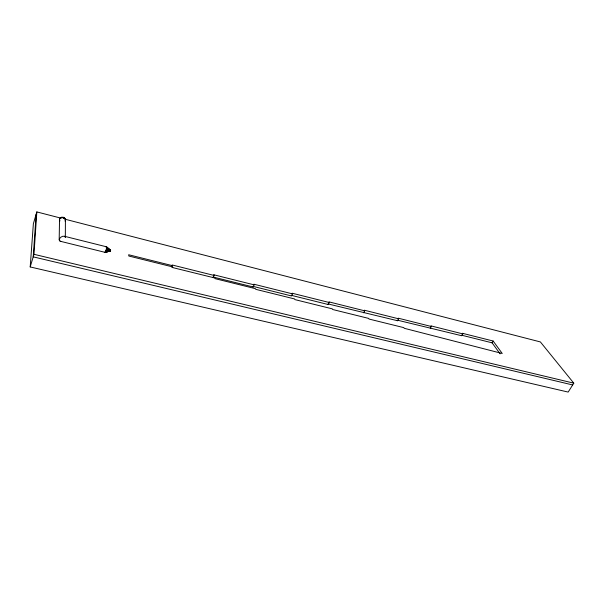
<?xml version="1.0" encoding="UTF-8"?>
<svg xmlns="http://www.w3.org/2000/svg" width="604" height="604" viewBox="0 0 604 604"><rect width="100%" height="100%" fill="white"/><g stroke="black" fill="none" stroke-linecap="round" stroke-linejoin="round"><path stroke-width="0.91" d="M106.621 247.549L106.463 246.794L64.424 236.27C61.985 235.439 57.403 239.161 60.098 241.215L105.134 252.366L110.54 250.902L106.296 249.497L106.621 247.549L110.6 250.668L105.134 252.366L106.296 249.497M65.33 237.531L65.413 219.796C65.353 216.504 59.637 216.27 59.524 219.645L59.177 239.962M65.111 219.222L540.384 341.932L573.8 383.163L568.175 392.079L30.2 266.945L33.967 254.307L36.836 211.921L60.551 218.044M36.142 214.299L33.212 256.851L572.668 384.952M30.2 266.945L33.371 223.752L36.836 211.921M110.434 250.977L107.708 251.287M62.182 217.765L62.574 217.432L65.013 218.512M65.413 219.796L65.021 221.056M110.472 250.766L106.561 248.116M171.785 267.134L172.215 264.99L214.095 275.439L213.212 277.644L213.914 274.805L254.088 284.839L253.182 286.983L213.038 277.01M291.249 295.311L328.304 304.544L329.256 302.506L292.177 293.227L292.442 293.854L291.513 295.945L252.963 286.349L253.182 286.983M363.638 312.804L364.612 310.811L364.28 310.192L398.61 318.806L397.613 320.747L328.002 303.918L328.304 304.544M430.305 328.387L431.309 326.485L430.916 325.873L462.792 333.891L461.773 335.741L398.142 320.346M500.112 353.861L492.094 342.83L493.128 341.018L462.37 333.272L462.792 333.891M106.123 247.21L106.463 246.794L110.6 250.449L106.863 247.761M59.917 218.384L62.212 217.553M62.574 217.432L63.224 217.274M105.285 252.253L110.472 251.045L105.473 251.951M60.377 217.863L62.265 217.5M104.975 252.027L110.434 251.022M105.685 251.498L110.517 250.962L105.904 250.902M60.989 217.47L62.333 217.455M62.657 217.463L63.933 217.553M106.108 250.222L110.562 250.826M60.098 241.215L60.74 241.321M33.967 254.307L573.8 383.163M172.276 267.481L214.82 277.991L215.001 278.633L255.447 288.667L255.673 289.308L294.586 298.942L294.85 299.592L332.313 308.855L332.623 309.497L368.704 318.414L369.052 319.055L403.827 327.64L404.212 328.282L502.241 353.491L493.128 341.018M364.612 310.811L328.954 301.879L329.256 302.506M461.35 335.129L492.094 342.83M292.442 293.854L253.869 284.205L254.088 284.839M172.344 265.632L128.652 254.745L128.811 256.021L172.608 266.908L172.744 267.549M431.309 326.485L398.24 318.18L398.61 318.806M64.545 217.976L62.816 217.712M61.699 217.236L62.408 217.432M106.455 248.78L110.6 250.668M64.424 236.27L65.224 236.987M63.428 218.014L65.308 219.139M106.304 246.908L110.585 250.464L106.568 246.862M106.621 247.119L110.623 250.486M397.251 320.12L397.613 320.747M59.932 220.928L59.524 219.645M213.914 274.805L214.095 275.439"/></g></svg>
